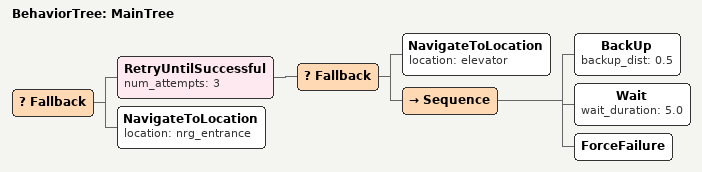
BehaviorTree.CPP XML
<root BTCPP_format="4">
  <BehaviorTree ID="MainTree">
    <Fallback>
      <RetryUntilSuccessful num_attempts="3">
        <Fallback>
          <NavigateToLocation location="elevator"/>
          <Sequence>
            <BackUp backup_dist="0.5"/>
            <Wait wait_duration="5.0"/>
            <ForceFailure/>
          </Sequence>
        </Fallback>
      </RetryUntilSuccessful>
      <NavigateToLocation location="nrg_entrance"/>
    </Fallback>
  </BehaviorTree>
</root>
